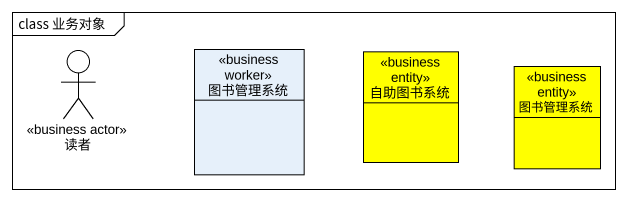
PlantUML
@startuml
mainframe class 业务对象
allowmixing
hide circle
hide empty members
actor 读者 <<business actor>>
class 图书管理系统 <<business worker>>
class 自助图书系统 <<business entity>> #FFFF00
class "图书管理系统" as 图书管理系统_2 <<business entity>> #FFFF00
@enduml
